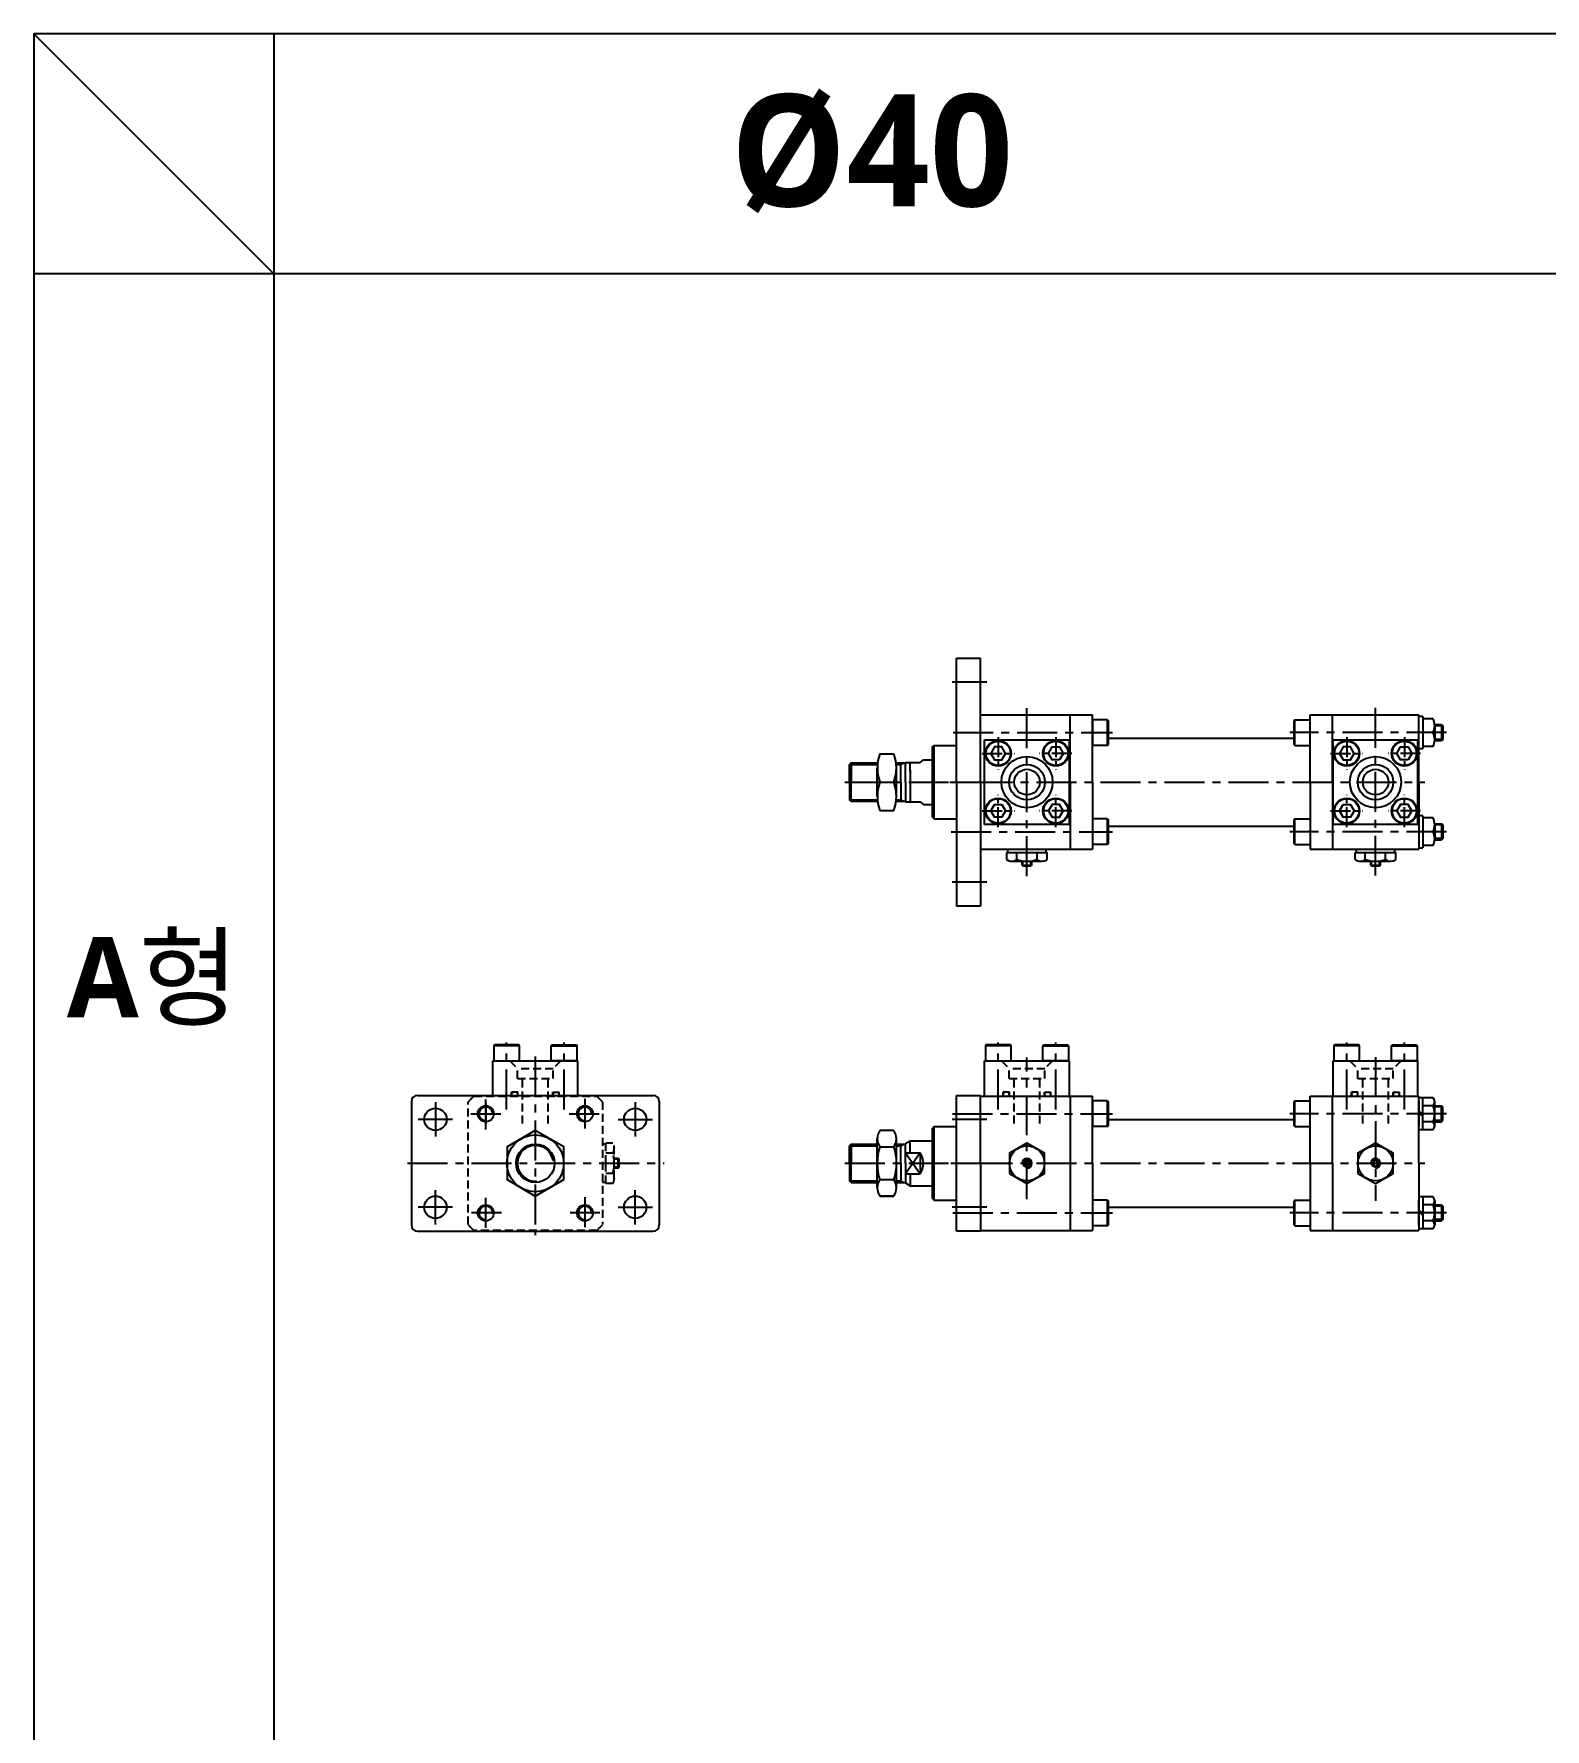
# Model space of a CAD drawing. Extents: x -819 to 9283, y 0 to 5329.
# Drawn here: x 0 to 945, y 4268 to 5329 of the extents above; entities that cross this region are included whole.
import ezdxf

# ---------------------------------------------------------------- set-up
doc = ezdxf.new("R2010")
doc.units = 0
doc.header["$LTSCALE"] = 10
doc.header["$MEASUREMENT"] = 0
for name, pattern in [('CENTER', [2, 1.25, -0.25, 0.25, -0.25]), ('CENTERX2', [4, 2.5, -0.5, 0.5, -0.5]), ('HIDDENX2', [0.75, 0.5, -0.25])]:
    doc.linetypes.add(name, pattern=pattern)
doc.layers.get('0').update_dxf_attribs({"linetype": 'CONTINUOUS'})
for name, color, linetype in [('CEN', 1, 'CENTERX2'), ('CENTER', 1, 'CENTER'), ('DIM', 2, 'CONTINUOUS'), ('HID', 2, 'HIDDENX2'), ('ML', 7, 'CONTINUOUS')]:
    doc.layers.add(name, color=color, linetype=linetype)
doc.styles.add('문자', font='romans.shx')

msp = doc.modelspace()

# ---------------------------------------------------------------- linework, layer by layer
for p, q in [((5585.1, 5328.6), (0, 5328.6)), ((0, 5328.6), (0, 3208.2)), ((150, 5178.6), (0, 5328.6)), ((150, 5328.6), (150, 3208.2)), ((971, 5178.6), (0, 5178.6)), ((618.1, 4808.8), (618.6, 4808.3)), ((618.1, 4808.8), (624.1, 4808.8)), ((618.6, 4808.3), (623.6, 4808.3)), ((624.1, 4808.8), (623.6, 4808.3)), ((836.1, 4808.8), (836.6, 4808.3)), ((836.1, 4808.8), (842.1, 4808.8)), ((836.6, 4808.3), (841.6, 4808.3)), ((842.1, 4808.8), (841.6, 4808.3))]:
    msp.add_line(p, q)
at = {"color": 7, "linetype": 'Continuous'}
for p, q in [((608.4, 4812.3), (608.4, 4816.7)), ((608.4, 4816.7), (621.1, 4816.7)), ((609.1, 4818.7), (633.1, 4818.7)), ((609.1, 4816.7), (609.1, 4818.7)), ((614.7, 4812.3), (614.7, 4816.7)), ((621.1, 4818.7), (628.6, 4818.7)), ((621.1, 4816.7), (633.8, 4816.7)), ((627.4, 4812.3), (627.4, 4816.7)), ((633.1, 4816.7), (633.1, 4818.7)), ((633.8, 4812.3), (633.8, 4816.7)), ((826.4, 4812.3), (826.4, 4816.7)), ((826.4, 4816.7), (839.1, 4816.7)), ((827.1, 4818.7), (851.1, 4818.7)), ((827.1, 4816.7), (827.1, 4818.7)), ((832.7, 4812.3), (832.7, 4816.7)), ((839.1, 4818.7), (846.6, 4818.7)), ((839.1, 4816.7), (851.8, 4816.7)), ((845.4, 4812.3), (845.4, 4816.7)), ((851.1, 4816.7), (851.1, 4818.7)), ((851.8, 4812.3), (851.8, 4816.7)), ((611.5, 4811.3), (630.6, 4811.3)), ((618.6, 4808.3), (618.6, 4811.3)), ((623.6, 4808.3), (623.6, 4811.3)), ((829.5, 4811.3), (848.6, 4811.3)), ((836.6, 4808.3), (836.6, 4811.3)), ((841.6, 4808.3), (841.6, 4811.3))]:
    msp.add_line(p, q, dxfattribs=at)
at = {"color": 3}
for p, q in [((618.1, 4808.8), (618.1, 4811.3)), ((624.1, 4808.8), (624.1, 4811.3)), ((836.1, 4808.8), (836.1, 4811.3)), ((842.1, 4808.8), (842.1, 4811.3))]:
    msp.add_line(p, q, dxfattribs=at)
at = {"color": 7, "linetype": 'Continuous'}
for points in [[(610.1, 4616), (621.1, 4609.6), (632.1, 4616), (632.1, 4628.7), (621.1, 4635), (610.1, 4628.7)], [(828.1, 4616), (839.1, 4609.6), (850.1, 4616), (850.1, 4628.7), (839.1, 4635), (828.1, 4628.7)], [(620.2, 4623.8), (619.3, 4622.3), (620.2, 4620.8), (621.9, 4620.8), (622.8, 4622.3), (621.9, 4623.8)], [(838.2, 4623.8), (837.3, 4622.3), (838.2, 4620.8), (839.9, 4620.8), (840.8, 4622.3), (839.9, 4623.8)]]:
    msp.add_lwpolyline(points, close=True, dxfattribs=at)
for centre, radius in [((621.1, 4622.3), 11), ((839.1, 4622.3), 11), ((621.1, 4622.3), 2.5), ((839.1, 4622.3), 2.5)]:
    msp.add_circle(centre, radius, dxfattribs=at)
for centre, radius, start, end in [((611.5, 4816.9), 5.62, 235.6158, 270), ((611.5, 4816.9), 5.62, 235.6158, 304.3842), ((621.1, 4832.3), 21, 252.412, 270), ((621.1, 4832.3), 21, 270, 287.588), ((630.6, 4816.9), 5.62, 235.6158, 304.3842), ((829.5, 4816.9), 5.62, 235.6158, 270), ((829.5, 4816.9), 5.62, 235.6158, 304.3842), ((839.1, 4832.3), 21, 252.412, 270), ((839.1, 4832.3), 21, 270, 287.588), ((848.6, 4816.9), 5.62, 235.6158, 304.3842)]:
    msp.add_arc(centre, radius, start, end, dxfattribs=at)
at = {"color": 3}
for centre in [(621.1, 4622.3), (839.1, 4622.3)]:
    msp.add_arc(centre, 3, 270, 180, dxfattribs=at)
at = {"layer": 'CEN'}
for p, q in [((595.9, 4923.2), (574.3, 4923.2)), ((621.1, 4801.9), (621.1, 4909.7)), ((839.1, 4802.2), (839.1, 4911.9)), ((574.9, 4891.7), (674.6, 4891.7)), ((883.5, 4891.7), (785.5, 4891.7)), ((507.1, 4860.7), (869.9, 4860.7)), ((572.8, 4860.7), (597.2, 4860.7)), ((573.7, 4829.7), (674.6, 4829.7)), ((883.5, 4829.7), (785.5, 4829.7)), ((595.9, 4798.2), (574.3, 4798.2)), ((295.6, 4655.9), (295.6, 4697.9)), ((331.6, 4655.9), (331.6, 4697.9)), ((603.1, 4655.9), (603.1, 4697.9)), ((639.1, 4655.9), (639.1, 4697.9)), ((821.1, 4655.9), (821.1, 4697.9)), ((857.1, 4655.9), (857.1, 4697.9)), ((313.6, 4689.1), (313.6, 4577.3)), ((621.1, 4599.8), (621.1, 4688.4)), ((839.1, 4688.6), (839.1, 4598.9)), ((251.1, 4660.6), (251.1, 4639.1)), ((282.6, 4659.8), (282.6, 4646.9)), ((376.1, 4660.6), (376.1, 4639.1)), ((261.9, 4649.8), (240.4, 4649.8)), ((276.2, 4653.3), (289.1, 4653.3)), ((365.4, 4649.8), (386.9, 4649.8)), ((595.9, 4649.8), (574.3, 4649.8)), ((574.5, 4653.3), (674.6, 4653.3)), ((883.5, 4653.3), (785.5, 4653.3)), ((233.6, 4622.3), (394.1, 4622.3)), ((507.1, 4622.3), (869.9, 4622.3)), ((573.5, 4622.3), (597.4, 4622.3)), ((251.1, 4584.1), (251.1, 4605.6)), ((376.1, 4584.1), (376.1, 4605.6)), ((261.9, 4594.8), (240.4, 4594.8)), ((365.4, 4594.8), (386.9, 4594.8)), ((595.9, 4594.8), (574.3, 4594.8)), ((574.7, 4591.3), (674.6, 4591.3)), ((883.5, 4591.3), (785.5, 4591.3))]:
    msp.add_line(p, q, dxfattribs=at)
at = {"layer": 'CEN', "color": 1, "linetype": 'CENTER', "ltscale": 1.5}
for p, q in [((282.6, 4643.5), (282.6, 4663.2)), ((344.6, 4662.7), (344.6, 4644)), ((273.3, 4653.3), (292, 4653.3)), ((334.8, 4653.3), (354.5, 4653.3)), ((292.5, 4591.3), (272.8, 4591.3)), ((282.6, 4582), (282.6, 4600.7)), ((354, 4591.3), (335.3, 4591.3)), ((344.6, 4601.2), (344.6, 4581.5))]:
    msp.add_line(p, q, dxfattribs=at)
at = {"layer": 'CENTER'}
for p, q in [((603.1, 4888.8), (603.1, 4868.6)), ((639.1, 4888.8), (639.1, 4868.6)), ((821.1, 4888.8), (821.1, 4868.6)), ((857.1, 4888.8), (857.1, 4868.6)), ((593, 4878.7), (613.2, 4878.7)), ((649.2, 4878.7), (629, 4878.7)), ((811, 4878.7), (831.2, 4878.7)), ((867.2, 4878.7), (847, 4878.7)), ((603.1, 4832.6), (603.1, 4852.8)), ((639.1, 4832.6), (639.1, 4852.8)), ((821.1, 4832.6), (821.1, 4852.8)), ((857.1, 4832.6), (857.1, 4852.8)), ((593, 4842.7), (613.2, 4842.7)), ((649.2, 4842.7), (629, 4842.7)), ((811, 4842.7), (831.2, 4842.7)), ((867.2, 4842.7), (847, 4842.7))]:
    msp.add_line(p, q, dxfattribs=at)
at = {"layer": 'DIM'}
for p, q in [((881.1, 4895.9), (876.1, 4895.9)), ((881.1, 4887.4), (876.1, 4887.4)), ((881.1, 4833.9), (876.1, 4833.9)), ((881.1, 4825.4), (876.1, 4825.4)), ((881.1, 4657.6), (876.1, 4657.6)), ((881.1, 4649.1), (876.1, 4649.1)), ((554.2, 4628.9), (545.1, 4615.7)), ((545.1, 4628.9), (554.2, 4615.7)), ((881.1, 4595.6), (876.1, 4595.6)), ((881.1, 4587.1), (876.1, 4587.1))]:
    msp.add_line(p, q, dxfattribs=at)
for centre in [(282.6, 4653.3), (344.6, 4653.3), (282.6, 4591.3), (344.6, 4591.3)]:
    msp.add_arc(centre, 4.25, 353.2437, 276.7563, dxfattribs=at)
at = {"layer": 'HID'}
for p, q in [((297.6, 4686.3), (302.5, 4681.4)), ((329.6, 4686.3), (324.7, 4681.4)), ((605.1, 4686.3), (610, 4681.4)), ((637.1, 4686.3), (632.2, 4681.4)), ((823.1, 4686.3), (828, 4681.4)), ((855.1, 4686.3), (850.2, 4681.4)), ((324.7, 4681.4), (302.5, 4681.4)), ((302.5, 4675.3), (302.5, 4681.4)), ((302.5, 4675.3), (302.5, 4681.4)), ((324.7, 4675.3), (324.7, 4681.4)), ((610, 4675.3), (610, 4681.4)), ((632.2, 4681.4), (610, 4681.4)), ((610, 4675.3), (610, 4681.4)), ((632.2, 4675.3), (632.2, 4681.4)), ((850.2, 4681.4), (828, 4681.4)), ((828, 4675.3), (828, 4681.4)), ((828, 4675.3), (828, 4681.4)), ((850.2, 4675.3), (850.2, 4681.4)), ((302.6, 4666.7), (298.6, 4666.7)), ((298.6, 4664.3), (298.6, 4666.7)), ((302.5, 4675.3), (324.7, 4675.3)), ((302.6, 4664.3), (302.6, 4666.7)), ((305.6, 4647.3), (305.6, 4675.3)), ((321.6, 4647.3), (321.6, 4675.3)), ((324.6, 4666.7), (328.6, 4666.7)), ((324.6, 4664.3), (324.6, 4666.7)), ((328.6, 4664.3), (328.6, 4666.7)), ((606.1, 4664.3), (606.1, 4666.7)), ((610.1, 4666.7), (606.1, 4666.7)), ((610, 4675.3), (632.2, 4675.3)), ((610.1, 4664.3), (610.1, 4666.7)), ((613.1, 4647.3), (613.1, 4675.3)), ((629.1, 4647.3), (629.1, 4675.3)), ((632.1, 4664.3), (632.1, 4666.7)), ((632.1, 4666.7), (636.1, 4666.7)), ((636.1, 4664.3), (636.1, 4666.7)), ((828.1, 4666.7), (824.1, 4666.7)), ((824.1, 4664.3), (824.1, 4666.7)), ((828, 4675.3), (850.2, 4675.3)), ((828.1, 4664.3), (828.1, 4666.7)), ((831.1, 4647.3), (831.1, 4675.3)), ((847.1, 4647.3), (847.1, 4675.3)), ((850.1, 4666.7), (854.1, 4666.7)), ((850.1, 4664.3), (850.1, 4666.7)), ((854.1, 4664.3), (854.1, 4666.7)), ((271.6, 4584), (271.6, 4660.7)), ((275.3, 4664.3), (352, 4664.3)), ((355.6, 4660.7), (355.6, 4584)), ((357.6, 4634.3), (355.6, 4634.3)), ((362.1, 4635), (357.6, 4635)), ((357.6, 4622.3), (357.6, 4635)), ((362.1, 4628.7), (357.6, 4628.7)), ((363, 4612.8), (363, 4631.9)), ((365.5, 4625.3), (363, 4625.3)), ((366, 4624.8), (363, 4624.8)), ((365.5, 4619.3), (365.5, 4625.3)), ((365.5, 4625.3), (366, 4624.8)), ((366, 4619.8), (366, 4624.8)), ((357.6, 4609.6), (357.6, 4622.3)), ((362.1, 4616), (357.6, 4616)), ((366, 4619.8), (363, 4619.8)), ((365.5, 4619.3), (363, 4619.3)), ((365.5, 4619.3), (366, 4619.8)), ((357.6, 4610.3), (355.6, 4610.3)), ((362.1, 4609.6), (357.6, 4609.6)), ((352, 4580.3), (275.3, 4580.3))]:
    msp.add_line(p, q, dxfattribs=at)
for centre, radius, start, end in [((299.9, 4665.5), 1.2, 90, 270), ((301.4, 4665.5), 1.2, 270, 90), ((325.9, 4665.5), 1.2, 90, 270), ((327.4, 4665.5), 1.2, 270, 90), ((607.3, 4665.5), 1.2, 90, 270), ((608.8, 4665.5), 1.2, 270, 90), ((633.3, 4665.5), 1.2, 90, 270), ((634.8, 4665.5), 1.2, 270, 90), ((825.3, 4665.5), 1.2, 90, 270), ((826.8, 4665.5), 1.2, 270, 90), ((851.3, 4665.5), 1.2, 90, 270), ((852.8, 4665.5), 1.2, 270, 90), ((313.6, 4622.3), 56.9, 132.4237, 137.5763), ((313.6, 4622.3), 56.9, 42.4237, 47.5763), ((357.4, 4631.9), 5.62, 325.6158, 34.3842), ((342, 4622.3), 21, 0, 17.588), ((342, 4622.3), 21, 342.412, 0), ((357.4, 4612.8), 5.62, 325.6158, 34.3842), ((357.4, 4612.8), 5.62, 325.6158, 0), ((313.6, 4622.3), 56.9, 222.4237, 227.5763), ((313.6, 4622.3), 56.9, 312.4237, 317.5763)]:
    msp.add_arc(centre, radius, start, end, dxfattribs=at)
at = {"layer": 'ML'}
for p, q in [((577.1, 4860.7), (577.1, 4938.2)), ((577.1, 4938.2), (592.1, 4938.2)), ((592.1, 4860.7), (592.1, 4938.2)), ((592.1, 4902.7), (662.1, 4902.7)), ((592.1, 4860.7), (592.1, 4902.7)), ((648.1, 4860.7), (648.1, 4902.7)), ((662.1, 4860.7), (662.1, 4902.7)), ((662.1, 4899.7), (662.1, 4883.7)), ((671.5, 4899.7), (662.1, 4899.7)), ((671.5, 4883.7), (671.5, 4899.7)), ((671.5, 4899.7), (672.1, 4899.1)), ((672.1, 4884.3), (672.1, 4899.1)), ((788.7, 4899.7), (788.1, 4899.1)), ((788.1, 4884.3), (788.1, 4899.1)), ((788.7, 4899.7), (798.1, 4899.7)), ((788.7, 4883.7), (788.7, 4899.7)), ((798.1, 4902.7), (866.1, 4902.7)), ((798.1, 4860.7), (798.1, 4902.7)), ((812.1, 4860.7), (812.1, 4902.7)), ((866.1, 4860.7), (866.1, 4902.7)), ((868.6, 4901.7), (866.1, 4901.7)), ((866.1, 4883.7), (866.1, 4899.7)), ((868.6, 4901.7), (868.6, 4881.7)), ((875.1, 4900.3), (868.6, 4900.3)), ((868.6, 4899.7), (868.6, 4883.7)), ((672.1, 4888.2), (788.1, 4888.2)), ((875.1, 4891.7), (868.6, 4891.7)), ((876, 4896.7), (880.3, 4896.7)), ((876.1, 4896), (876.1, 4887.3)), ((880.3, 4896.7), (880.3, 4886.7)), ((880.3, 4896.7), (881.1, 4895.9)), ((881.1, 4895.9), (881.1, 4887.4)), ((529, 4878.4), (537.8, 4878.4)), ((562.1, 4882.7), (563.1, 4883.7)), ((562.1, 4838.7), (562.1, 4882.7)), ((563.1, 4837.7), (563.1, 4883.7)), ((563.1, 4883.7), (577.1, 4883.7)), ((594.6, 4834.2), (594.6, 4887.2)), ((594.6, 4887.2), (647.6, 4887.2)), ((647.6, 4834.2), (647.6, 4887.2)), ((647.6, 4887.2), (647.6, 4834.2)), ((671.5, 4883.7), (662.1, 4883.7)), ((671.5, 4883.7), (672.1, 4884.3)), ((788.7, 4883.7), (788.1, 4884.3)), ((788.7, 4883.7), (798.1, 4883.7)), ((812.6, 4887.2), (865.6, 4887.2)), ((812.6, 4834.2), (812.6, 4887.2)), ((865.6, 4887.2), (865.6, 4834.2)), ((865.6, 4834.2), (865.6, 4887.2)), ((866.1, 4881.7), (868.6, 4881.7)), ((875.1, 4883), (868.6, 4883)), ((876, 4886.7), (880.3, 4886.7)), ((881.1, 4887.4), (880.3, 4886.7)), ((511.1, 4872.7), (510.1, 4871.7)), ((510.1, 4860.7), (510.1, 4871.7)), ((511.1, 4872.7), (527.6, 4872.7)), ((511.1, 4872.7), (511.1, 4860.7)), ((527.4, 4851.8), (527.4, 4869.6)), ((539.3, 4872.7), (545.1, 4872.7)), ((539.4, 4851.8), (539.4, 4869.6)), ((539.4, 4851.8), (539.4, 4869.6)), ((542.1, 4860.7), (542.1, 4872.7)), ((545.1, 4860.7), (545.1, 4872.9)), ((545.1, 4872.9), (554.2, 4872.9)), ((548.1, 4867.3), (548.1, 4872.9)), ((548.1, 4868.1), (548.1, 4848.4)), ((554.2, 4872.9), (556.4, 4874.7)), ((556.4, 4874.7), (562.1, 4874.7)), ((510.1, 4860.7), (510.1, 4849.7)), ((511.1, 4848.7), (511.1, 4860.7)), ((529, 4860.7), (537.8, 4860.7)), ((529, 4860.7), (537.8, 4860.7)), ((542.1, 4860.7), (542.1, 4848.7)), ((545.1, 4860.7), (545.1, 4848.4)), ((577.1, 4860.7), (577.1, 4783.2)), ((592.1, 4860.7), (592.1, 4818.7)), ((592.1, 4860.7), (592.1, 4783.2)), ((648.1, 4860.7), (648.1, 4818.7)), ((662.1, 4860.7), (662.1, 4818.7)), ((798.1, 4860.7), (798.1, 4818.7)), ((812.1, 4860.7), (812.1, 4818.7)), ((866.1, 4860.7), (866.1, 4818.7)), ((511.1, 4848.7), (510.1, 4849.7)), ((511.1, 4848.7), (527.6, 4848.7)), ((539.3, 4848.7), (545.1, 4848.7)), ((545.1, 4848.4), (554.2, 4848.4)), ((554.2, 4848.4), (556.4, 4846.7)), ((556.4, 4846.7), (562.1, 4846.7)), ((529, 4842.9), (537.8, 4842.9)), ((562.1, 4838.7), (563.1, 4837.7)), ((563.1, 4837.7), (577.1, 4837.7)), ((662.1, 4837.7), (662.1, 4821.7)), ((671.5, 4837.7), (662.1, 4837.7)), ((671.5, 4821.7), (671.5, 4837.7)), ((671.5, 4837.7), (672.1, 4837.1)), ((672.1, 4822.3), (672.1, 4837.1)), ((788.7, 4837.7), (788.1, 4837.1)), ((788.1, 4822.3), (788.1, 4837.1)), ((788.7, 4837.7), (798.1, 4837.7)), ((788.7, 4821.7), (788.7, 4837.7)), ((868.6, 4839.7), (866.1, 4839.7)), ((868.6, 4839.7), (868.6, 4819.7)), ((875.1, 4838.3), (868.6, 4838.3)), ((876, 4834.7), (880.3, 4834.7)), ((880.3, 4834.7), (881.1, 4833.9)), ((880.3, 4834.7), (880.3, 4824.7)), ((647.6, 4834.2), (594.6, 4834.2)), ((672.1, 4833.2), (788.1, 4833.2)), ((865.6, 4834.2), (812.6, 4834.2)), ((875.1, 4829.7), (868.6, 4829.7)), ((876, 4824.7), (880.3, 4824.7)), ((876.1, 4834), (876.1, 4825.3)), ((881.1, 4825.4), (880.3, 4824.7)), ((881.1, 4833.9), (881.1, 4825.4)), ((592.1, 4818.7), (662.1, 4818.7)), ((671.5, 4821.7), (662.1, 4821.7)), ((671.5, 4821.7), (672.1, 4822.3)), ((788.7, 4821.7), (788.1, 4822.3)), ((788.7, 4821.7), (798.1, 4821.7)), ((798.1, 4818.7), (866.1, 4818.7)), ((866.1, 4819.7), (868.6, 4819.7)), ((875.1, 4821), (868.6, 4821)), ((592.1, 4783.2), (577.1, 4783.2)), ((287.1, 4686.3), (340.1, 4686.3)), ((287.1, 4664.3), (287.1, 4686.3)), ((288, 4696.3), (287.6, 4695.7)), ((287.6, 4695.7), (287.6, 4686.3)), ((303.6, 4695.7), (287.6, 4695.7)), ((303.3, 4696.3), (288, 4696.3)), ((303.6, 4695.7), (303.3, 4696.3)), ((303.6, 4686.3), (303.6, 4695.7)), ((323.6, 4695.7), (324, 4696.3)), ((323.6, 4686.3), (323.6, 4695.7)), ((323.6, 4695.7), (339.6, 4695.7)), ((339.6, 4686.3), (323.6, 4686.3)), ((324, 4696.3), (339.3, 4696.3)), ((339.3, 4696.3), (339.6, 4695.7)), ((339.6, 4695.7), (339.6, 4686.3)), ((340.1, 4664.3), (340.1, 4686.3)), ((594.6, 4686.3), (647.6, 4686.3)), ((594.6, 4664.3), (594.6, 4686.3)), ((595.4, 4696.3), (595.1, 4695.7)), ((595.1, 4695.7), (595.1, 4686.3)), ((611.1, 4695.7), (595.1, 4695.7)), ((610.7, 4696.3), (595.4, 4696.3)), ((611.1, 4695.7), (610.7, 4696.3)), ((611.1, 4686.3), (611.1, 4695.7)), ((631.1, 4695.7), (631.4, 4696.3)), ((631.1, 4686.3), (631.1, 4695.7)), ((631.1, 4695.7), (647.1, 4695.7)), ((647.1, 4686.3), (631.1, 4686.3)), ((631.4, 4696.3), (646.7, 4696.3)), ((646.7, 4696.3), (647.1, 4695.7)), ((647.1, 4695.7), (647.1, 4686.3)), ((647.6, 4664.3), (647.6, 4686.3)), ((812.6, 4686.3), (865.6, 4686.3)), ((812.6, 4664.3), (812.6, 4686.3)), ((813.4, 4696.3), (813.1, 4695.7)), ((813.1, 4695.7), (813.1, 4686.3)), ((829.1, 4695.7), (813.1, 4695.7)), ((828.7, 4696.3), (813.4, 4696.3)), ((829.1, 4695.7), (828.7, 4696.3)), ((829.1, 4686.3), (829.1, 4695.7)), ((849.1, 4695.7), (849.4, 4696.3)), ((849.1, 4686.3), (849.1, 4695.7)), ((849.1, 4695.7), (865.1, 4695.7)), ((865.1, 4686.3), (849.1, 4686.3)), ((849.4, 4696.3), (864.7, 4696.3)), ((864.7, 4696.3), (865.1, 4695.7)), ((865.1, 4695.7), (865.1, 4686.3)), ((865.6, 4664.3), (865.6, 4686.3)), ((236.1, 4660.8), (236.1, 4583.8)), ((240.1, 4664.8), (387.1, 4664.8)), ((391.1, 4660.8), (391.1, 4583.8)), ((577.1, 4664.8), (592.1, 4664.8)), ((577.1, 4579.8), (577.1, 4664.8)), ((592.1, 4622.3), (592.1, 4664.8)), ((592.1, 4622.3), (592.1, 4664.3)), ((592.1, 4664.3), (662.1, 4664.3)), ((648.1, 4664.3), (648.1, 4580.3)), ((662.1, 4622.3), (662.1, 4664.3)), ((662.1, 4661.3), (662.1, 4645.3)), ((671.5, 4661.3), (662.1, 4661.3)), ((671.5, 4645.3), (671.5, 4661.3)), ((671.5, 4661.3), (672.1, 4660.7)), ((672.1, 4645.9), (672.1, 4660.7)), ((788.7, 4661.3), (788.1, 4660.7)), ((788.1, 4645.9), (788.1, 4660.7)), ((788.7, 4661.3), (798.1, 4661.3)), ((788.7, 4645.3), (788.7, 4661.3)), ((798.1, 4664.3), (866.1, 4664.3)), ((798.1, 4622.3), (798.1, 4664.3)), ((812.1, 4622.3), (812.1, 4664.3)), ((866.1, 4622.3), (866.1, 4664.3)), ((875.1, 4663.3), (866.1, 4663.3)), ((866.1, 4661.3), (866.1, 4645.3)), ((868.6, 4652.9), (866.1, 4655.1)), ((868.6, 4643.3), (868.6, 4663.1)), ((868.6, 4645.3), (868.6, 4661.3)), ((875.1, 4658.3), (868.6, 4658.3)), ((876.1, 4660.7), (876.1, 4660.8)), ((876.1, 4645.8), (876.1, 4660.7)), ((876.1, 4658.3), (880.3, 4658.3)), ((880.3, 4648.3), (880.3, 4658.3)), ((881.1, 4657.6), (880.3, 4658.3)), ((881.1, 4649.1), (881.1, 4657.6)), ((563.1, 4645.3), (562.1, 4644.3)), ((562.1, 4622.3), (562.1, 4644.3)), ((562.1, 4600.3), (562.1, 4644.3)), ((563.1, 4645.3), (577.1, 4645.3)), ((563.1, 4599.3), (563.1, 4645.3)), ((671.5, 4645.3), (662.1, 4645.3)), ((671.5, 4645.3), (672.1, 4645.9)), ((672.1, 4649.8), (788.1, 4649.8)), ((788.7, 4645.3), (788.1, 4645.9)), ((788.7, 4645.3), (798.1, 4645.3)), ((868.6, 4651.7), (866.1, 4653.9)), ((875.1, 4648.3), (868.6, 4648.3)), ((876.1, 4648.3), (880.3, 4648.3)), ((880.3, 4648.3), (881.1, 4649.1)), ((511.1, 4634.3), (510.1, 4633.3)), ((510.1, 4622.3), (510.1, 4633.3)), ((511.1, 4634.3), (527.4, 4634.3)), ((511.1, 4634.3), (511.1, 4622.3)), ((527.4, 4607), (527.4, 4637.7)), ((537.8, 4642.8), (529, 4642.8)), ((539.4, 4607), (539.4, 4637.7)), ((539.4, 4634.3), (545.1, 4634.3)), ((542.1, 4622.3), (542.1, 4634.3)), ((545.1, 4634.6), (548.1, 4636.3)), ((545.1, 4622.3), (545.1, 4634.6)), ((548.1, 4636.3), (562.1, 4636.3)), ((548.1, 4628.9), (548.1, 4636.3)), ((592.1, 4622.3), (592.1, 4634.6)), ((875.1, 4643.3), (866.1, 4643.3)), ((529, 4632.6), (537.8, 4632.6)), ((545.1, 4628.9), (554.2, 4628.9)), ((554.2, 4628.9), (554.2, 4615.7)), ((510.1, 4622.3), (510.1, 4611.3)), ((511.1, 4610.3), (511.1, 4622.3)), ((529, 4612.1), (537.8, 4612.1)), ((542.1, 4622.3), (542.1, 4610.3)), ((545.1, 4622.3), (545.1, 4610.1)), ((545.1, 4615.7), (554.2, 4615.7)), ((548.1, 4615.7), (548.1, 4608.3)), ((592.1, 4622.3), (592.1, 4580.3)), ((592.1, 4622.3), (592.1, 4579.8)), ((662.1, 4622.3), (662.1, 4580.3)), ((798.1, 4622.3), (798.1, 4580.3)), ((812.1, 4622.3), (812.1, 4580.3)), ((866.1, 4622.3), (866.1, 4580.3)), ((511.1, 4610.3), (510.1, 4611.3)), ((511.1, 4610.3), (527.4, 4610.3)), ((529, 4601.8), (537.8, 4601.8)), ((537.8, 4601.8), (529, 4601.8)), ((539.4, 4610.3), (545.1, 4610.3)), ((545.1, 4610.1), (548.1, 4608.3)), ((548.1, 4608.3), (562.1, 4608.3)), ((875.1, 4601.3), (866.1, 4601.3)), ((868.6, 4601.3), (868.6, 4581.5)), ((562.1, 4600.3), (563.1, 4599.3)), ((563.1, 4599.3), (577.1, 4599.3)), ((671.5, 4599.3), (662.1, 4599.3)), ((662.1, 4599.3), (662.1, 4583.3)), ((671.5, 4583.3), (671.5, 4599.3)), ((671.5, 4599.3), (672.1, 4598.7)), ((672.1, 4583.9), (672.1, 4598.7)), ((672.1, 4594.8), (788.1, 4594.8)), ((788.7, 4599.3), (788.1, 4598.7)), ((788.1, 4583.9), (788.1, 4598.7)), ((788.7, 4583.3), (788.7, 4599.3)), ((788.7, 4599.3), (798.1, 4599.3)), ((866.1, 4583.3), (866.1, 4599.3)), ((868.6, 4590.9), (866.1, 4593.1)), ((868.6, 4589.7), (866.1, 4591.9)), ((868.6, 4599.3), (868.6, 4583.3)), ((875.1, 4596.3), (868.6, 4596.3)), ((876.1, 4598.8), (876.1, 4584)), ((876.1, 4596.3), (880.3, 4596.3)), ((880.3, 4596.3), (880.3, 4586.3)), ((880.3, 4596.3), (881.1, 4595.6)), ((881.1, 4595.6), (881.1, 4587.1)), ((592.1, 4580.3), (662.1, 4580.3)), ((671.5, 4583.3), (662.1, 4583.3)), ((671.5, 4583.3), (672.1, 4583.9)), ((788.7, 4583.3), (788.1, 4583.9)), ((788.7, 4583.3), (798.1, 4583.3)), ((798.1, 4580.3), (866.1, 4580.3)), ((875.1, 4581.3), (866.1, 4581.3)), ((875.1, 4586.3), (868.6, 4586.3)), ((876.1, 4586.3), (880.3, 4586.3)), ((876.1, 4584), (876.1, 4583.8)), ((881.1, 4587.1), (880.3, 4586.3)), ((240.1, 4579.8), (387.1, 4579.8)), ((592.1, 4579.8), (577.1, 4579.8))]:
    msp.add_line(p, q, dxfattribs=at)
at = {"layer": 'ML', "color": 2}
for p, q in [((510.1, 4871.7), (527.5, 4871.7)), ((539.4, 4871.7), (542.1, 4871.7)), ((542.1, 4871.7), (544.1, 4872.7)), ((510.1, 4849.7), (527.5, 4849.7)), ((539.4, 4849.7), (542.1, 4849.7)), ((542.1, 4849.7), (544.1, 4848.7)), ((510.1, 4633.3), (527.4, 4633.3)), ((539.4, 4633.3), (542.1, 4633.3)), ((542.1, 4633.3), (544.1, 4634.3)), ((510.1, 4611.3), (527.4, 4611.3)), ((539.4, 4611.3), (542.1, 4611.3)), ((542.1, 4611.3), (544.1, 4610.3))]:
    msp.add_line(p, q, dxfattribs=at)
at = {"layer": 'ML'}
for points in [[(600.8, 4874.7), (605.4, 4874.7), (607.7, 4878.7), (605.4, 4882.7), (600.8, 4882.7), (598.5, 4878.7), (600.8, 4874.7)], [(641.4, 4874.7), (636.8, 4874.7), (634.5, 4878.7), (636.8, 4882.7), (641.4, 4882.7), (643.7, 4878.7), (641.4, 4874.7)], [(818.8, 4874.7), (823.4, 4874.7), (825.7, 4878.7), (823.4, 4882.7), (818.8, 4882.7), (816.5, 4878.7), (818.8, 4874.7)], [(859.4, 4874.7), (854.8, 4874.7), (852.5, 4878.7), (854.8, 4882.7), (859.4, 4882.7), (861.7, 4878.7), (859.4, 4874.7)], [(600.8, 4846.7), (605.4, 4846.7), (607.7, 4842.7), (605.4, 4838.7), (600.8, 4838.7), (598.5, 4842.7), (600.8, 4846.7)], [(641.4, 4846.7), (636.8, 4846.7), (634.5, 4842.7), (636.8, 4838.7), (641.4, 4838.7), (643.7, 4842.7), (641.4, 4846.7)], [(818.8, 4846.7), (823.4, 4846.7), (825.7, 4842.7), (823.4, 4838.7), (818.8, 4838.7), (816.5, 4842.7), (818.8, 4846.7)], [(859.4, 4846.7), (854.8, 4846.7), (852.5, 4842.7), (854.8, 4838.7), (859.4, 4838.7), (861.7, 4842.7), (859.4, 4846.7)]]:
    msp.add_lwpolyline(points, dxfattribs=at)
msp.add_lwpolyline([(313.6, 4642.8), (295.9, 4632.6), (295.9, 4612.1), (313.6, 4601.8), (331.4, 4612.1), (331.4, 4632.6)], close=True, dxfattribs=at)
for centre, radius in [((603.1, 4878.7), 8), ((603.1, 4878.7), 7.65), ((639.1, 4878.7), 8), ((639.1, 4878.7), 7.65), ((821.1, 4878.7), 8), ((821.1, 4878.7), 7.65), ((857.1, 4878.7), 8), ((857.1, 4878.7), 7.65), ((621.1, 4860.7), 16), ((621.1, 4860.7), 11.1), ((621.1, 4860.7), 8), ((839.1, 4860.7), 16), ((839.1, 4860.7), 11.1), ((839.1, 4860.7), 8), ((603.1, 4842.7), 8), ((603.1, 4842.7), 7.65), ((639.1, 4842.7), 8), ((639.1, 4842.7), 7.65), ((821.1, 4842.7), 8), ((821.1, 4842.7), 7.65), ((857.1, 4842.7), 8), ((857.1, 4842.7), 7.65), ((251.1, 4649.8), 7), ((282.6, 4653.3), 5), ((344.6, 4653.3), 5), ((376.1, 4649.8), 7), ((313.6, 4622.3), 17.8), ((313.6, 4622.3), 12), ((251.1, 4594.8), 7), ((376.1, 4594.8), 7), ((282.6, 4591.3), 5), ((344.6, 4591.3), 5)]:
    msp.add_circle(centre, radius, dxfattribs=at)
for centre, radius, start, end in [((866.4, 4896), 9.7, 333.4902, 26.5098), ((866.4, 4887.3), 9.7, 333.4902, 26.5098), ((552.9, 4869.6), 25.4, 159.5726, 200.4274), ((514, 4869.6), 25.4, 339.5726, 20.4274), ((552.9, 4851.8), 25.4, 159.5726, 200.4274), ((514, 4851.8), 25.4, 339.5726, 20.4274), ((866.4, 4834), 9.7, 333.4902, 26.5098), ((866.4, 4825.3), 9.7, 333.4902, 26.5098), ((240.1, 4660.8), 4, 90, 180), ((387.1, 4660.8), 4, 0, 90), ((872.5, 4660.8), 3.57, 315.6091, 44.3909), ((863.3, 4653.3), 12.8, 336.9397, 23.0603), ((872.5, 4645.8), 3.57, 315.6091, 44.3909), ((536.5, 4637.7), 9.01, 145.343, 214.657), ((530.4, 4637.7), 9.01, 325.343, 34.657), ((561.1, 4622.3), 33.7, 162.266, 197.734), ((505.8, 4622.3), 33.7, 342.266, 17.734), ((545.4, 4622.3), 11, 323.0871, 36.9129), ((536.5, 4607), 9.01, 145.343, 214.657), ((530.4, 4607), 9.01, 325.343, 34.657), ((872.5, 4598.8), 3.57, 315.6091, 44.3909), ((863.3, 4591.3), 12.8, 336.9397, 23.0603), ((240.1, 4583.8), 4, 180, 270), ((387.1, 4583.8), 4, 270, 0), ((872.5, 4583.8), 3.57, 315.6091, 44.3909)]:
    msp.add_arc(centre, radius, start, end, dxfattribs=at)
at = {"layer": 'ML', "color": 2}
msp.add_arc((313.6, 4622.3), 11.2, 8.6555, 275.3378, dxfattribs=at)

# ---------------------------------------------------------------- texts
at = {"attachment_point": 1, "style": '문자'}
for s, width, gutter_width, heights, insert, char_height in [('{\\fMalgun Gothic|b1|i0|c129|p50;%%C40}', 124.533, 16, [-75.6], (435.6, 5290.8), 70), ('{\\fMalgun Gothic|b1|i0|c129|p50;A형}', 655.383, 160, [-66.4], (20.6, 4763.6), 50)]:
    msp.add_mtext_dynamic_manual_height_columns(s, width=width, gutter_width=gutter_width, heights=heights, dxfattribs=dict(at, insert=insert, char_height=char_height))

doc.saveas('drawing.dxf')
